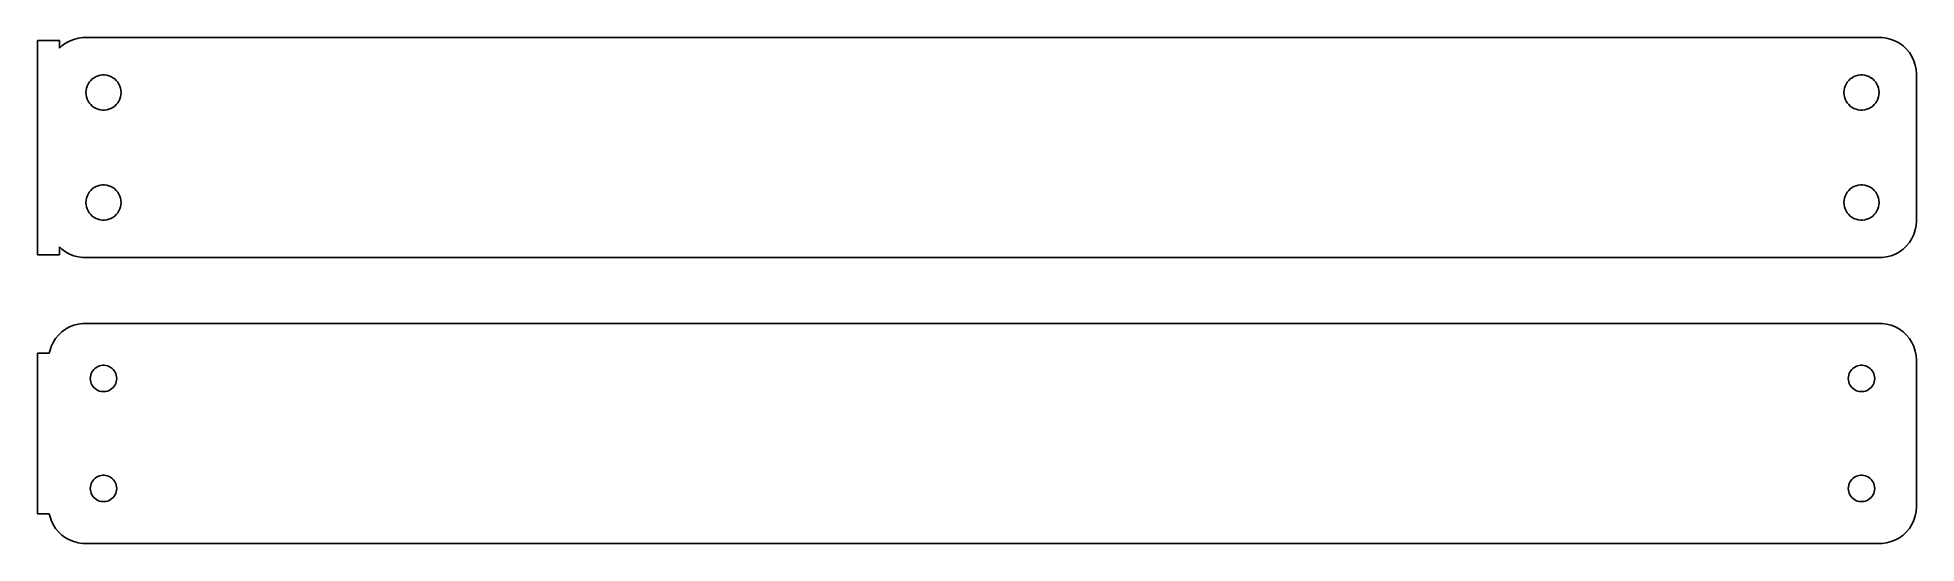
# Model space of a CAD drawing. Header units: metres. Extents: x -129 to 128, y 24 to 93.
import ezdxf

# ---------------------------------------------------------------- set-up
doc = ezdxf.new("R2010")
doc.units = ezdxf.units.M

msp = doc.modelspace()

# ---------------------------------------------------------------- linework, layer by layer
for p, q in [((-126, 92.6148), (-129, 92.6148)), ((-129, 92.6148), (-129, 63.3852)), ((-126, 91.5587), (-126, 92.6148)), ((-124.629, 92.5241), (-125.179, 92.2216)), ((-124.045, 92.7553), (-124.629, 92.5241)), ((-123.437, 92.9114), (-124.045, 92.7553)), ((-122.814, 92.9901), (-123.437, 92.9114)), ((122.814, 92.9901), (-122.814, 92.9901)), ((123.437, 92.9114), (122.814, 92.9901)), ((124.045, 92.7553), (123.437, 92.9114)), ((124.629, 92.5241), (124.045, 92.7553)), ((125.179, 92.2216), (124.629, 92.5241)), ((-125.687, 91.8526), (-126, 91.5587)), ((-125.179, 92.2216), (-125.687, 91.8526)), ((125.687, 91.8526), (125.179, 92.2216)), ((126.145, 91.4227), (125.687, 91.8526)), ((126.545, 90.9389), (126.145, 91.4227)), ((126.882, 90.4088), (126.545, 90.9389)), ((127.149, 89.8406), (126.882, 90.4088)), ((127.343, 89.2434), (127.149, 89.8406)), ((-121.75, 87.1429), (-121.53, 87.3492)), ((-121.53, 87.3492), (-121.286, 87.5264)), ((-121.286, 87.5264), (-121.022, 87.6716)), ((-121.022, 87.6716), (-120.742, 87.7825)), ((-120.742, 87.7825), (-120.45, 87.8575)), ((-120.45, 87.8575), (-120.151, 87.8953)), ((-120.151, 87.8953), (-119.849, 87.8953)), ((-119.849, 87.8953), (-119.55, 87.8575)), ((-119.55, 87.8575), (-119.258, 87.7825)), ((-119.258, 87.7825), (-118.978, 87.6716)), ((-118.978, 87.6716), (-118.714, 87.5264)), ((-118.714, 87.5264), (-118.47, 87.3492)), ((-118.47, 87.3492), (-118.25, 87.1429)), ((118.25, 87.1429), (118.47, 87.3492)), ((118.47, 87.3492), (118.714, 87.5264)), ((118.714, 87.5264), (118.978, 87.6716)), ((118.978, 87.6716), (119.258, 87.7825)), ((119.258, 87.7825), (119.55, 87.8575)), ((119.55, 87.8575), (119.849, 87.8953)), ((119.849, 87.8953), (120.151, 87.8953)), ((120.151, 87.8953), (120.45, 87.8575)), ((120.45, 87.8575), (120.742, 87.7825)), ((120.742, 87.7825), (121.022, 87.6716)), ((121.022, 87.6716), (121.286, 87.5264)), ((121.286, 87.5264), (121.53, 87.3492)), ((121.53, 87.3492), (121.75, 87.1429)), ((127.461, 88.6267), (127.343, 89.2434)), ((127.5, 88), (127.461, 88.6267)), ((127.5, 68), (127.5, 88)), ((-122.4, 85.5), (-122.381, 85.8008)), ((-122.381, 85.1992), (-122.4, 85.5)), ((-122.381, 85.8008), (-122.325, 86.0968)), ((-122.325, 84.9031), (-122.381, 85.1992)), ((-122.325, 86.0968), (-122.231, 86.3835)), ((-122.231, 84.6165), (-122.325, 84.9031)), ((-122.231, 86.3835), (-122.103, 86.6562)), ((-122.103, 86.6562), (-121.942, 86.9107)), ((-121.942, 86.9107), (-121.75, 87.1429)), ((-118.25, 87.1429), (-118.058, 86.9107)), ((-118.058, 86.9107), (-117.897, 86.6562)), ((-117.897, 86.6562), (-117.769, 86.3835)), ((-117.769, 86.3835), (-117.675, 86.0968)), ((-117.675, 84.9031), (-117.769, 84.6165)), ((-117.675, 86.0968), (-117.619, 85.8008)), ((-117.619, 85.1992), (-117.675, 84.9031)), ((-117.619, 85.8008), (-117.6, 85.5)), ((-117.6, 85.5), (-117.619, 85.1992)), ((117.6, 85.5), (117.619, 85.8008)), ((117.619, 85.1992), (117.6, 85.5)), ((117.619, 85.8008), (117.675, 86.0968)), ((117.675, 84.9031), (117.619, 85.1992)), ((117.675, 86.0968), (117.769, 86.3835)), ((117.769, 84.6165), (117.675, 84.9031)), ((117.769, 86.3835), (117.897, 86.6562)), ((117.897, 86.6562), (118.058, 86.9107)), ((118.058, 86.9107), (118.25, 87.1429)), ((121.75, 87.1429), (121.942, 86.9107)), ((121.942, 86.9107), (122.103, 86.6562)), ((122.103, 86.6562), (122.231, 86.3835)), ((122.231, 86.3835), (122.325, 86.0968)), ((122.325, 84.9031), (122.231, 84.6165)), ((122.325, 86.0968), (122.381, 85.8008)), ((122.381, 85.1992), (122.325, 84.9031)), ((122.381, 85.8008), (122.4, 85.5)), ((122.4, 85.5), (122.381, 85.1992)), ((-122.103, 84.3438), (-122.231, 84.6165)), ((-121.942, 84.0893), (-122.103, 84.3438)), ((-121.75, 83.8571), (-121.942, 84.0893)), ((-121.53, 83.6508), (-121.75, 83.8571)), ((-121.286, 83.4736), (-121.53, 83.6508)), ((-121.022, 83.3284), (-121.286, 83.4736)), ((-120.742, 83.2175), (-121.022, 83.3284)), ((-120.45, 83.1425), (-120.742, 83.2175)), ((-120.151, 83.1047), (-120.45, 83.1425)), ((-119.849, 83.1047), (-120.151, 83.1047)), ((-119.55, 83.1425), (-119.849, 83.1047)), ((-119.258, 83.2175), (-119.55, 83.1425)), ((-118.978, 83.3284), (-119.258, 83.2175)), ((-118.714, 83.4736), (-118.978, 83.3284)), ((-118.47, 83.6508), (-118.714, 83.4736)), ((-118.25, 83.8571), (-118.47, 83.6508)), ((-118.058, 84.0893), (-118.25, 83.8571)), ((-117.897, 84.3438), (-118.058, 84.0893)), ((-117.769, 84.6165), (-117.897, 84.3438)), ((117.897, 84.3438), (117.769, 84.6165)), ((118.058, 84.0893), (117.897, 84.3438)), ((118.25, 83.8571), (118.058, 84.0893)), ((118.47, 83.6508), (118.25, 83.8571)), ((118.714, 83.4736), (118.47, 83.6508)), ((118.978, 83.3284), (118.714, 83.4736)), ((119.258, 83.2175), (118.978, 83.3284)), ((119.55, 83.1425), (119.258, 83.2175)), ((119.849, 83.1047), (119.55, 83.1425)), ((120.151, 83.1047), (119.849, 83.1047)), ((120.45, 83.1425), (120.151, 83.1047)), ((120.742, 83.2175), (120.45, 83.1425)), ((121.022, 83.3284), (120.742, 83.2175)), ((121.286, 83.4736), (121.022, 83.3284)), ((121.53, 83.6508), (121.286, 83.4736)), ((121.75, 83.8571), (121.53, 83.6508)), ((121.942, 84.0893), (121.75, 83.8571)), ((122.103, 84.3438), (121.942, 84.0893)), ((122.231, 84.6165), (122.103, 84.3438)), ((-122.103, 71.6562), (-121.942, 71.9107)), ((-121.942, 71.9107), (-121.75, 72.1429)), ((-121.75, 72.1429), (-121.53, 72.3492)), ((-121.53, 72.3492), (-121.286, 72.5264)), ((-121.286, 72.5264), (-121.022, 72.6716)), ((-121.022, 72.6716), (-120.742, 72.7825)), ((-120.742, 72.7825), (-120.45, 72.8575)), ((-120.45, 72.8575), (-120.151, 72.8953)), ((-120.151, 72.8953), (-119.849, 72.8953)), ((-119.849, 72.8953), (-119.55, 72.8575)), ((-119.55, 72.8575), (-119.258, 72.7825)), ((-119.258, 72.7825), (-118.978, 72.6716)), ((-118.978, 72.6716), (-118.714, 72.5264)), ((-118.714, 72.5264), (-118.47, 72.3492)), ((-118.47, 72.3492), (-118.25, 72.1429)), ((-118.25, 72.1429), (-118.058, 71.9107)), ((-118.058, 71.9107), (-117.897, 71.6562)), ((117.897, 71.6562), (118.058, 71.9107)), ((118.058, 71.9107), (118.25, 72.1429)), ((118.25, 72.1429), (118.47, 72.3492)), ((118.47, 72.3492), (118.714, 72.5264)), ((118.714, 72.5264), (118.978, 72.6716)), ((118.978, 72.6716), (119.258, 72.7825)), ((119.258, 72.7825), (119.55, 72.8575)), ((119.55, 72.8575), (119.849, 72.8953)), ((119.849, 72.8953), (120.151, 72.8953)), ((120.151, 72.8953), (120.45, 72.8575)), ((120.45, 72.8575), (120.742, 72.7825)), ((120.742, 72.7825), (121.022, 72.6716)), ((121.022, 72.6716), (121.286, 72.5264)), ((121.286, 72.5264), (121.53, 72.3492)), ((121.53, 72.3492), (121.75, 72.1429)), ((121.75, 72.1429), (121.942, 71.9107)), ((121.942, 71.9107), (122.103, 71.6562)), ((-122.4, 70.5), (-122.381, 70.8008)), ((-122.381, 70.1992), (-122.4, 70.5)), ((-122.381, 70.8008), (-122.325, 71.0969)), ((-122.325, 69.9032), (-122.381, 70.1992)), ((-122.325, 71.0969), (-122.231, 71.3835)), ((-122.231, 69.6165), (-122.325, 69.9032)), ((-122.231, 71.3835), (-122.103, 71.6562)), ((-122.103, 69.3438), (-122.231, 69.6165)), ((-121.942, 69.0893), (-122.103, 69.3438)), ((-117.897, 69.3438), (-118.058, 69.0893)), ((-117.897, 71.6562), (-117.769, 71.3835)), ((-117.769, 69.6165), (-117.897, 69.3438)), ((-117.769, 71.3835), (-117.675, 71.0969)), ((-117.675, 69.9032), (-117.769, 69.6165)), ((-117.675, 71.0969), (-117.619, 70.8008)), ((-117.619, 70.1992), (-117.675, 69.9032)), ((-117.619, 70.8008), (-117.6, 70.5)), ((-117.6, 70.5), (-117.619, 70.1992)), ((117.6, 70.5), (117.619, 70.8008)), ((117.619, 70.1992), (117.6, 70.5)), ((117.619, 70.8008), (117.675, 71.0969)), ((117.675, 69.9032), (117.619, 70.1992)), ((117.675, 71.0969), (117.769, 71.3835)), ((117.769, 69.6165), (117.675, 69.9032)), ((117.769, 71.3835), (117.897, 71.6562)), ((117.897, 69.3438), (117.769, 69.6165)), ((118.058, 69.0893), (117.897, 69.3438)), ((122.103, 69.3438), (121.942, 69.0893)), ((122.103, 71.6562), (122.231, 71.3835)), ((122.231, 69.6165), (122.103, 69.3438)), ((122.231, 71.3835), (122.325, 71.0969)), ((122.325, 69.9032), (122.231, 69.6165)), ((122.325, 71.0969), (122.381, 70.8008)), ((122.381, 70.1992), (122.325, 69.9032)), ((122.381, 70.8008), (122.4, 70.5)), ((122.4, 70.5), (122.381, 70.1992)), ((-121.75, 68.8571), (-121.942, 69.0893)), ((-121.53, 68.6508), (-121.75, 68.8571)), ((-121.286, 68.4736), (-121.53, 68.6508)), ((-121.022, 68.3284), (-121.286, 68.4736)), ((-120.742, 68.2175), (-121.022, 68.3284)), ((-120.45, 68.1425), (-120.742, 68.2175)), ((-120.151, 68.1047), (-120.45, 68.1425)), ((-119.849, 68.1047), (-120.151, 68.1047)), ((-119.55, 68.1425), (-119.849, 68.1047)), ((-119.258, 68.2175), (-119.55, 68.1425)), ((-118.978, 68.3284), (-119.258, 68.2175)), ((-118.714, 68.4736), (-118.978, 68.3284)), ((-118.47, 68.6508), (-118.714, 68.4736)), ((-118.25, 68.8571), (-118.47, 68.6508)), ((-118.058, 69.0893), (-118.25, 68.8571)), ((118.25, 68.8571), (118.058, 69.0893)), ((118.47, 68.6508), (118.25, 68.8571)), ((118.714, 68.4736), (118.47, 68.6508)), ((118.978, 68.3284), (118.714, 68.4736)), ((119.258, 68.2175), (118.978, 68.3284)), ((119.55, 68.1425), (119.258, 68.2175)), ((119.849, 68.1047), (119.55, 68.1425)), ((120.151, 68.1047), (119.849, 68.1047)), ((120.45, 68.1425), (120.151, 68.1047)), ((120.742, 68.2175), (120.45, 68.1425)), ((121.022, 68.3284), (120.742, 68.2175)), ((121.286, 68.4736), (121.022, 68.3284)), ((121.53, 68.6508), (121.286, 68.4736)), ((121.75, 68.8571), (121.53, 68.6508)), ((121.942, 69.0893), (121.75, 68.8571)), ((127.149, 66.1594), (127.343, 66.7566)), ((127.343, 66.7566), (127.461, 67.3733)), ((127.461, 67.3733), (127.5, 68)), ((-126, 63.3852), (-126, 64.4413)), ((-126, 64.4413), (-125.687, 64.1474)), ((-125.687, 64.1474), (-125.179, 63.7784)), ((125.179, 63.7784), (125.687, 64.1474)), ((125.687, 64.1474), (126.145, 64.5773)), ((126.145, 64.5773), (126.545, 65.0611)), ((126.545, 65.0611), (126.882, 65.5912)), ((126.882, 65.5912), (127.149, 66.1594)), ((-129, 63.3852), (-126, 63.3852)), ((-125.179, 63.7784), (-124.629, 63.4759)), ((-124.629, 63.4759), (-124.045, 63.2447)), ((-124.045, 63.2447), (-123.437, 63.0886)), ((-123.437, 63.0886), (-122.814, 63.0099)), ((-122.814, 63.0099), (122.814, 63.0099)), ((122.814, 63.0099), (123.437, 63.0886)), ((123.437, 63.0886), (124.045, 63.2447)), ((124.045, 63.2447), (124.629, 63.4759)), ((124.629, 63.4759), (125.179, 63.7784)), ((-123.437, 53.9114), (-124.045, 53.7553)), ((-122.814, 53.9901), (-123.437, 53.9114)), ((122.814, 53.9901), (-122.814, 53.9901)), ((123.437, 53.9114), (122.814, 53.9901)), ((124.045, 53.7553), (123.437, 53.9114)), ((-126.882, 51.4088), (-127.149, 50.8406)), ((-126.545, 51.9389), (-126.882, 51.4088)), ((-126.145, 52.4227), (-126.545, 51.9389)), ((-125.687, 52.8526), (-126.145, 52.4227)), ((-125.179, 53.2216), (-125.687, 52.8526)), ((-124.629, 53.5241), (-125.179, 53.2216)), ((-124.045, 53.7553), (-124.629, 53.5241)), ((124.629, 53.5241), (124.045, 53.7553)), ((125.179, 53.2216), (124.629, 53.5241)), ((125.687, 52.8526), (125.179, 53.2216)), ((126.145, 52.4227), (125.687, 52.8526)), ((126.545, 51.9389), (126.145, 52.4227)), ((126.882, 51.4088), (126.545, 51.9389)), ((127.149, 50.8406), (126.882, 51.4088)), ((-127.4, 49.9442), (-129, 49.9442)), ((-129, 49.9442), (-129, 28.0558)), ((-127.343, 50.2434), (-127.4, 49.9442)), ((-127.149, 50.8406), (-127.343, 50.2434)), ((127.343, 50.2434), (127.149, 50.8406)), ((127.461, 49.6267), (127.343, 50.2434)), ((127.5, 49), (127.461, 49.6267)), ((127.5, 29), (127.5, 49)), ((-121.8, 46.5), (-121.786, 46.7256)), ((-121.786, 46.2744), (-121.8, 46.5)), ((-121.786, 46.7256), (-121.743, 46.9476)), ((-121.743, 46.0524), (-121.786, 46.2744)), ((-121.743, 46.9476), (-121.674, 47.1626)), ((-121.674, 47.1626), (-121.577, 47.3671)), ((-121.577, 47.3671), (-121.456, 47.558)), ((-121.456, 47.558), (-121.312, 47.7322)), ((-121.312, 47.7322), (-121.147, 47.8869)), ((-121.147, 47.8869), (-120.964, 48.0198)), ((-120.964, 48.0198), (-120.766, 48.1287)), ((-120.766, 48.1287), (-120.556, 48.2119)), ((-120.556, 48.2119), (-120.337, 48.2681)), ((-120.337, 48.2681), (-120.113, 48.2964)), ((-120.113, 48.2964), (-119.887, 48.2964)), ((-119.887, 48.2964), (-119.663, 48.2681)), ((-119.663, 48.2681), (-119.444, 48.2119)), ((-119.444, 48.2119), (-119.234, 48.1287)), ((-119.234, 48.1287), (-119.036, 48.0198)), ((-119.036, 48.0198), (-118.853, 47.8869)), ((-118.853, 47.8869), (-118.688, 47.7322)), ((-118.688, 47.7322), (-118.544, 47.558)), ((-118.544, 47.558), (-118.423, 47.3671)), ((-118.423, 47.3671), (-118.326, 47.1626)), ((-118.326, 47.1626), (-118.257, 46.9476)), ((-118.257, 46.9476), (-118.214, 46.7256)), ((-118.214, 46.2744), (-118.257, 46.0524)), ((-118.214, 46.7256), (-118.2, 46.5)), ((-118.2, 46.5), (-118.214, 46.2744)), ((118.2, 46.5), (118.214, 46.7256)), ((118.214, 46.2744), (118.2, 46.5)), ((118.214, 46.7256), (118.257, 46.9476)), ((118.257, 46.0524), (118.214, 46.2744)), ((118.257, 46.9476), (118.326, 47.1626)), ((118.326, 47.1626), (118.423, 47.3671)), ((118.423, 47.3671), (118.544, 47.558)), ((118.544, 47.558), (118.688, 47.7322)), ((118.688, 47.7322), (118.853, 47.8869)), ((118.853, 47.8869), (119.036, 48.0198)), ((119.036, 48.0198), (119.234, 48.1287)), ((119.234, 48.1287), (119.444, 48.2119)), ((119.444, 48.2119), (119.663, 48.2681)), ((119.663, 48.2681), (119.887, 48.2964)), ((119.887, 48.2964), (120.113, 48.2964)), ((120.113, 48.2964), (120.337, 48.2681)), ((120.337, 48.2681), (120.556, 48.2119)), ((120.556, 48.2119), (120.766, 48.1287)), ((120.766, 48.1287), (120.964, 48.0198)), ((120.964, 48.0198), (121.147, 47.8869)), ((121.147, 47.8869), (121.312, 47.7322)), ((121.312, 47.7322), (121.456, 47.558)), ((121.456, 47.558), (121.577, 47.3671)), ((121.577, 47.3671), (121.674, 47.1626)), ((121.674, 47.1626), (121.743, 46.9476)), ((121.743, 46.9476), (121.786, 46.7256)), ((121.786, 46.2744), (121.743, 46.0524)), ((121.786, 46.7256), (121.8, 46.5)), ((121.8, 46.5), (121.786, 46.2744)), ((-121.674, 45.8374), (-121.743, 46.0524)), ((-121.577, 45.6328), (-121.674, 45.8374)), ((-121.456, 45.442), (-121.577, 45.6328)), ((-121.312, 45.2678), (-121.456, 45.442)), ((-121.147, 45.1131), (-121.312, 45.2678)), ((-120.964, 44.9802), (-121.147, 45.1131)), ((-120.766, 44.8713), (-120.964, 44.9802)), ((-120.556, 44.7881), (-120.766, 44.8713)), ((-120.337, 44.7319), (-120.556, 44.7881)), ((-120.113, 44.7036), (-120.337, 44.7319)), ((-119.887, 44.7036), (-120.113, 44.7036)), ((-119.663, 44.7319), (-119.887, 44.7036)), ((-119.444, 44.7881), (-119.663, 44.7319)), ((-119.234, 44.8713), (-119.444, 44.7881)), ((-119.036, 44.9802), (-119.234, 44.8713)), ((-118.853, 45.1131), (-119.036, 44.9802)), ((-118.688, 45.2678), (-118.853, 45.1131)), ((-118.544, 45.442), (-118.688, 45.2678)), ((-118.423, 45.6328), (-118.544, 45.442)), ((-118.326, 45.8374), (-118.423, 45.6328)), ((-118.257, 46.0524), (-118.326, 45.8374)), ((118.326, 45.8374), (118.257, 46.0524)), ((118.423, 45.6328), (118.326, 45.8374)), ((118.544, 45.442), (118.423, 45.6328)), ((118.688, 45.2678), (118.544, 45.442)), ((118.853, 45.1131), (118.688, 45.2678)), ((119.036, 44.9802), (118.853, 45.1131)), ((119.234, 44.8713), (119.036, 44.9802)), ((119.444, 44.7881), (119.234, 44.8713)), ((119.663, 44.7319), (119.444, 44.7881)), ((119.887, 44.7036), (119.663, 44.7319)), ((120.113, 44.7036), (119.887, 44.7036)), ((120.337, 44.7319), (120.113, 44.7036)), ((120.556, 44.7881), (120.337, 44.7319)), ((120.766, 44.8713), (120.556, 44.7881)), ((120.964, 44.9802), (120.766, 44.8713)), ((121.147, 45.1131), (120.964, 44.9802)), ((121.312, 45.2678), (121.147, 45.1131)), ((121.456, 45.442), (121.312, 45.2678)), ((121.577, 45.6328), (121.456, 45.442)), ((121.674, 45.8374), (121.577, 45.6328)), ((121.743, 46.0524), (121.674, 45.8374)), ((-121.8, 31.5), (-121.786, 31.7256)), ((-121.786, 31.2744), (-121.8, 31.5)), ((-121.786, 31.7256), (-121.743, 31.9476)), ((-121.743, 31.0524), (-121.786, 31.2744)), ((-121.743, 31.9476), (-121.674, 32.1626)), ((-121.674, 30.8374), (-121.743, 31.0524)), ((-121.674, 32.1626), (-121.577, 32.3672)), ((-121.577, 30.6329), (-121.674, 30.8374)), ((-121.577, 32.3672), (-121.456, 32.558)), ((-121.456, 32.558), (-121.312, 32.7322)), ((-121.312, 32.7322), (-121.147, 32.8869)), ((-121.147, 32.8869), (-120.964, 33.0198)), ((-120.964, 33.0198), (-120.766, 33.1287)), ((-120.766, 33.1287), (-120.556, 33.2119)), ((-120.556, 33.2119), (-120.337, 33.2681)), ((-120.337, 33.2681), (-120.113, 33.2964)), ((-120.113, 33.2964), (-119.887, 33.2964)), ((-119.887, 33.2964), (-119.663, 33.2681)), ((-119.663, 33.2681), (-119.444, 33.2119)), ((-119.444, 33.2119), (-119.234, 33.1287)), ((-119.234, 33.1287), (-119.036, 33.0198)), ((-119.036, 33.0198), (-118.853, 32.8869)), ((-118.853, 32.8869), (-118.688, 32.7322)), ((-118.688, 32.7322), (-118.544, 32.558)), ((-118.544, 32.558), (-118.423, 32.3672)), ((-118.423, 32.3672), (-118.326, 32.1626)), ((-118.326, 30.8374), (-118.423, 30.6329)), ((-118.326, 32.1626), (-118.257, 31.9476)), ((-118.257, 31.0524), (-118.326, 30.8374)), ((-118.257, 31.9476), (-118.214, 31.7256)), ((-118.214, 31.2744), (-118.257, 31.0524)), ((-118.214, 31.7256), (-118.2, 31.5)), ((-118.2, 31.5), (-118.214, 31.2744)), ((118.2, 31.5), (118.214, 31.7256)), ((118.214, 31.2744), (118.2, 31.5)), ((118.214, 31.7256), (118.257, 31.9476)), ((118.257, 31.0524), (118.214, 31.2744)), ((118.257, 31.9476), (118.326, 32.1626)), ((118.326, 30.8374), (118.257, 31.0524)), ((118.326, 32.1626), (118.423, 32.3672)), ((118.423, 30.6329), (118.326, 30.8374)), ((118.423, 32.3672), (118.544, 32.558)), ((118.544, 32.558), (118.688, 32.7322)), ((118.688, 32.7322), (118.853, 32.8869)), ((118.853, 32.8869), (119.036, 33.0198)), ((119.036, 33.0198), (119.234, 33.1287)), ((119.234, 33.1287), (119.444, 33.2119)), ((119.444, 33.2119), (119.663, 33.2681)), ((119.663, 33.2681), (119.887, 33.2964)), ((119.887, 33.2964), (120.113, 33.2964)), ((120.113, 33.2964), (120.337, 33.2681)), ((120.337, 33.2681), (120.556, 33.2119)), ((120.556, 33.2119), (120.766, 33.1287)), ((120.766, 33.1287), (120.964, 33.0198)), ((120.964, 33.0198), (121.147, 32.8869)), ((121.147, 32.8869), (121.312, 32.7322)), ((121.312, 32.7322), (121.456, 32.558)), ((121.456, 32.558), (121.577, 32.3672)), ((121.577, 32.3672), (121.674, 32.1626)), ((121.674, 30.8374), (121.577, 30.6329)), ((121.674, 32.1626), (121.743, 31.9476)), ((121.743, 31.0524), (121.674, 30.8374)), ((121.743, 31.9476), (121.786, 31.7256)), ((121.786, 31.2744), (121.743, 31.0524)), ((121.786, 31.7256), (121.8, 31.5)), ((121.8, 31.5), (121.786, 31.2744)), ((-121.456, 30.442), (-121.577, 30.6329)), ((-121.312, 30.2678), (-121.456, 30.442)), ((-121.147, 30.1131), (-121.312, 30.2678)), ((-120.964, 29.9802), (-121.147, 30.1131)), ((-120.766, 29.8713), (-120.964, 29.9802)), ((-120.556, 29.7881), (-120.766, 29.8713)), ((-120.337, 29.7319), (-120.556, 29.7881)), ((-120.113, 29.7036), (-120.337, 29.7319)), ((-119.887, 29.7036), (-120.113, 29.7036)), ((-119.663, 29.7319), (-119.887, 29.7036)), ((-119.444, 29.7881), (-119.663, 29.7319)), ((-119.234, 29.8713), (-119.444, 29.7881)), ((-119.036, 29.9802), (-119.234, 29.8713)), ((-118.853, 30.1131), (-119.036, 29.9802)), ((-118.688, 30.2678), (-118.853, 30.1131)), ((-118.544, 30.442), (-118.688, 30.2678)), ((-118.423, 30.6329), (-118.544, 30.442)), ((118.544, 30.442), (118.423, 30.6329)), ((118.688, 30.2678), (118.544, 30.442)), ((118.853, 30.1131), (118.688, 30.2678)), ((119.036, 29.9802), (118.853, 30.1131)), ((119.234, 29.8713), (119.036, 29.9802)), ((119.444, 29.7881), (119.234, 29.8713)), ((119.663, 29.7319), (119.444, 29.7881)), ((119.887, 29.7036), (119.663, 29.7319)), ((120.113, 29.7036), (119.887, 29.7036)), ((120.337, 29.7319), (120.113, 29.7036)), ((120.556, 29.7881), (120.337, 29.7319)), ((120.766, 29.8713), (120.556, 29.7881)), ((120.964, 29.9802), (120.766, 29.8713)), ((121.147, 30.1131), (120.964, 29.9802)), ((121.312, 30.2678), (121.147, 30.1131)), ((121.456, 30.442), (121.312, 30.2678)), ((121.577, 30.6329), (121.456, 30.442)), ((127.343, 27.7566), (127.461, 28.3733)), ((127.461, 28.3733), (127.5, 29)), ((-129, 28.0558), (-127.4, 28.0558)), ((-127.4, 28.0558), (-127.343, 27.7566)), ((-127.343, 27.7566), (-127.149, 27.1594)), ((-127.149, 27.1594), (-126.882, 26.5912)), ((-126.882, 26.5912), (-126.545, 26.0611)), ((-126.545, 26.0611), (-126.145, 25.5773)), ((126.145, 25.5773), (126.545, 26.0611)), ((126.545, 26.0611), (126.882, 26.5912)), ((126.882, 26.5912), (127.149, 27.1594)), ((127.149, 27.1594), (127.343, 27.7566)), ((-126.145, 25.5773), (-125.687, 25.1474)), ((-125.687, 25.1474), (-125.179, 24.7784)), ((-125.179, 24.7784), (-124.629, 24.4759)), ((-124.629, 24.4759), (-124.045, 24.2447)), ((-124.045, 24.2447), (-123.437, 24.0886)), ((-123.437, 24.0886), (-122.814, 24.0099)), ((-122.814, 24.0099), (122.814, 24.0099)), ((122.814, 24.0099), (123.437, 24.0886)), ((123.437, 24.0886), (124.045, 24.2447)), ((124.045, 24.2447), (124.629, 24.4759)), ((124.629, 24.4759), (125.179, 24.7784)), ((125.179, 24.7784), (125.687, 25.1474)), ((125.687, 25.1474), (126.145, 25.5773))]:
    msp.add_line(p, q)

doc.saveas('drawing.dxf')
